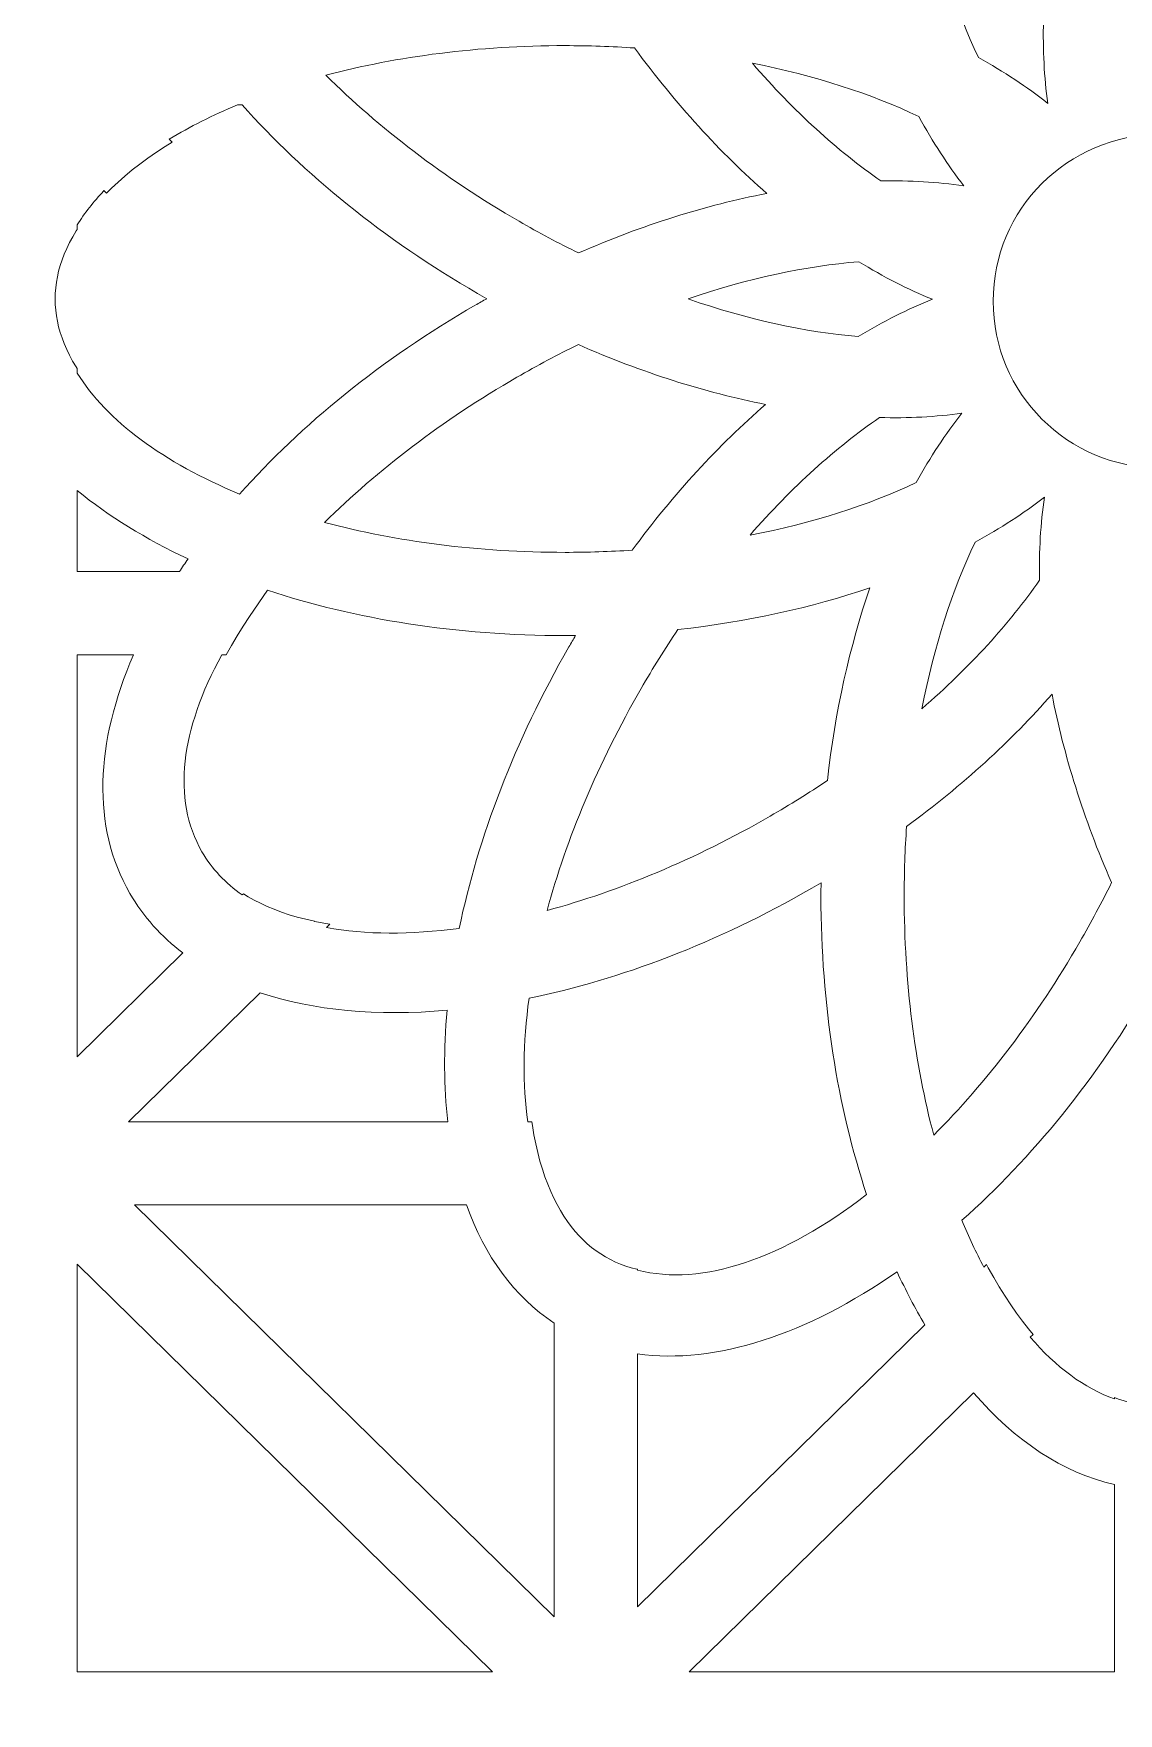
# Model space of a CAD drawing. Header units: centimetres. Extents: x -8.9 to 5.7, y -11.4 to 13.6.
# Drawn here: x -7.339 to -5.725, y 9.296 to 11.794 of the extents above; entities that cross this region are included whole.
import ezdxf

# ---------------------------------------------------------------- set-up
doc = ezdxf.new("R2010")
doc.units = ezdxf.units.CM
doc.header["$MEASUREMENT"] = 0
doc.layers.add('layer 1', color=7, linetype='Continuous')

msp = doc.modelspace()

# ---------------------------------------------------------------- linework, layer by layer
at = {"layer": 'layer 1', "color": 177, "lineweight": 9}
for points, knots in [([(-2.44733, 13.6334), (-2.44733, 13.6334), (-2.44733, 13.37125), (-2.44733, 13.37125), (-2.44733, 13.37125), (-2.44733, 13.37125), (-2.44733, 13.19951), (-2.44733, 13.19951), (-2.44733, 13.19951), (-2.44733, 13.19951), (-2.44733, 11.94322), (-2.44733, 11.94322), (-2.44733, 11.94322), (-2.44733, 11.94322), (-2.44733, 11.77148), (-2.44733, 11.77148), (-2.44733, 11.77148), (-2.44733, 11.77148), (-2.44733, 11.73584), (-2.44733, 11.73584), (-2.44733, 11.73584), (-2.44733, 11.73584), (-2.44733, 11.5641), (-2.44733, 11.5641), (-2.44733, 11.5641), (-2.44733, 11.5641), (-2.44733, 10.30781), (-2.44733, 10.30781), (-2.44733, 10.30781), (-2.44733, 10.30781), (-2.44733, 10.13607), (-2.44733, 10.13607), (-2.44733, 10.13607), (-2.44733, 10.13607), (-2.44733, 10.10043), (-2.44733, 10.10043), (-2.44733, 10.10043), (-2.44733, 10.10043), (-2.44733, 9.92869), (-2.44733, 9.92869), (-2.44733, 9.92869), (-2.44733, 9.92869), (-2.44733, 8.6724), (-2.44733, 8.6724), (-2.44733, 8.6724), (-2.44733, 8.6724), (-2.44733, 8.50066), (-2.44733, 8.50066), (-2.44733, 8.50066), (-2.44733, 8.50066), (-2.44733, 8.46502), (-2.44733, 8.46502), (-2.44733, 8.46502), (-2.44733, 8.46502), (-2.44733, 8.29328), (-2.44733, 8.29328), (-2.44733, 8.29328), (-2.44733, 8.29328), (-2.44733, 7.03699), (-2.44733, 7.03699), (-2.44733, 7.03699), (-2.44733, 7.03699), (-2.44733, 6.86525), (-2.44733, 6.86525), (-2.44733, 6.86525), (-2.44733, 6.86525), (-2.44733, 6.82962), (-2.44733, 6.82962), (-2.44733, 6.82962), (-2.44733, 6.82962), (-2.44733, 6.65787), (-2.44733, 6.65787), (-2.44733, 6.65787), (-2.44733, 6.65787), (-2.44733, 5.40159), (-2.44733, 5.40159), (-2.44733, 5.40159), (-2.44733, 5.40159), (-2.44733, 5.22984), (-2.44733, 5.22984), (-2.44733, 5.22984), (-2.44733, 5.22984), (-2.44733, 5.19421), (-2.44733, 5.19421), (-2.44733, 5.19421), (-2.44733, 5.19421), (-2.44733, 5.02246), (-2.44733, 5.02246), (-2.44733, 5.02246), (-2.44733, 5.02246), (-2.44733, 3.76618), (-2.44733, 3.76618), (-2.44733, 3.76618), (-2.44733, 3.76618), (-2.44733, 3.59443), (-2.44733, 3.59443), (-2.44733, 3.59443), (-2.44733, 3.59443), (-2.44733, 3.5588), (-2.44733, 3.5588), (-2.44733, 3.5588), (-2.44733, 3.5588), (-2.44733, 3.38706), (-2.44733, 3.38706), (-2.44733, 3.38706), (-2.44733, 3.38706), (-2.44733, 2.13077), (-2.44733, 2.13077), (-2.44733, 2.13077), (-2.44733, 2.13077), (-2.44733, 1.95902), (-2.44733, 1.95902), (-2.44733, 1.95902), (-2.44733, 1.95902), (-2.44733, 1.92339), (-2.44733, 1.92339), (-2.44733, 1.92339), (-2.44733, 1.92339), (-2.44733, 1.75165), (-2.44733, 1.75165), (-2.44733, 1.75165), (-2.44733, 1.75165), (-2.44733, 0.49536), (-2.44733, 0.49536), (-2.44733, 0.49536), (-2.44733, 0.49536), (-2.44733, 0.32362), (-2.44733, 0.32362), (-2.44733, 0.32362), (-2.44733, 0.32362), (-2.44733, 0.28798), (-2.44733, 0.28798), (-2.44733, 0.28798), (-2.44733, 0.28798), (-2.44733, 0.11624), (-2.44733, 0.11624), (-2.44733, 0.11624), (-2.44733, 0.11624), (-2.44733, -1.14005), (-2.44733, -1.14005), (-2.44733, -1.14005), (-2.44733, -1.14005), (-2.44733, -1.31179), (-2.44733, -1.31179), (-2.44733, -1.31179), (-2.44733, -1.31179), (-2.44733, -1.34743), (-2.44733, -1.34743), (-2.44733, -1.34743), (-2.44733, -1.34743), (-2.44733, -1.51917), (-2.44733, -1.51917), (-2.44733, -1.51917), (-2.44733, -1.51917), (-2.44733, -2.77546), (-2.44733, -2.77546), (-2.44733, -2.77546), (-2.44733, -2.77546), (-2.44733, -2.9472), (-2.44733, -2.9472), (-2.44733, -2.9472), (-2.44733, -2.9472), (-2.44733, -2.98284), (-2.44733, -2.98284), (-2.44733, -2.98284), (-2.44733, -2.98284), (-2.44733, -3.15458), (-2.44733, -3.15458), (-2.44733, -3.15458), (-2.44733, -3.15458), (-2.44733, -4.41087), (-2.44733, -4.41087), (-2.44733, -4.41087), (-2.44733, -4.41087), (-2.44733, -4.58261), (-2.44733, -4.58261), (-2.44733, -4.58261), (-2.44733, -4.58261), (-2.44733, -4.61824), (-2.44733, -4.61824), (-2.44733, -4.61824), (-2.44733, -4.61824), (-2.44733, -4.78999), (-2.44733, -4.78999), (-2.44733, -4.78999), (-2.44733, -4.78999), (-2.44733, -6.04627), (-2.44733, -6.04627), (-2.44733, -6.04627), (-2.44733, -6.04627), (-2.44733, -6.21802), (-2.44733, -6.21802), (-2.44733, -6.21802), (-2.44733, -6.21802), (-2.44733, -6.25365), (-2.44733, -6.25365), (-2.44733, -6.25365), (-2.44733, -6.25365), (-2.44733, -6.4254), (-2.44733, -6.4254), (-2.44733, -6.4254), (-2.44733, -6.4254), (-2.44733, -7.68168), (-2.44733, -7.68168), (-2.44733, -7.68168), (-2.44733, -7.68168), (-2.44733, -7.85343), (-2.44733, -7.85343), (-2.44733, -7.85343), (-2.44733, -7.85343), (-2.44733, -7.88906), (-2.44733, -7.88906), (-2.44733, -7.88906), (-2.44733, -7.88906), (-2.44733, -8.06081), (-2.44733, -8.06081), (-2.44733, -8.06081), (-2.44733, -8.06081), (-2.44733, -9.31709), (-2.44733, -9.31709), (-2.44733, -9.31709), (-2.44733, -9.31709), (-2.44733, -9.48884), (-2.44733, -9.48884), (-2.44733, -9.48884), (-2.44733, -9.48884), (-2.44733, -9.52447), (-2.44733, -9.52447), (-2.44733, -9.52447), (-2.44733, -9.52447), (-2.44733, -9.69621), (-2.44733, -9.69621), (-2.44733, -9.69621), (-2.44733, -9.69621), (-2.44733, -10.9525), (-2.44733, -10.9525), (-2.44733, -10.9525), (-2.44733, -10.9525), (-2.44733, -11.12424), (-2.44733, -11.12424), (-2.44733, -11.12424), (-2.44733, -11.12424), (-2.44733, -11.37676), (-2.44733, -11.37676), (-2.44733, -11.37676), (-2.44733, -11.37676), (-3.68212, -11.37676), (-3.68212, -11.37676), (-3.68212, -11.37676), (-3.68212, -11.37676), (-3.85722, -11.37676), (-3.85722, -11.37676), (-3.85722, -11.37676), (-3.85722, -11.37676), (-4.16069, -11.37676), (-4.16069, -11.37676), (-4.16069, -11.37676), (-4.16069, -11.37676), (-4.33579, -11.37676), (-4.33579, -11.37676), (-4.33579, -11.37676), (-4.33579, -11.37676), (-5.34947, -11.37676), (-5.34947, -11.37676), (-5.34947, -11.37676), (-5.34947, -11.37676), (-5.52456, -11.37676), (-5.52456, -11.37676), (-5.52456, -11.37676), (-5.52456, -11.37676), (-5.82803, -11.37676), (-5.82803, -11.37676), (-5.82803, -11.37676), (-5.82803, -11.37676), (-6.00313, -11.37676), (-6.00313, -11.37676), (-6.00313, -11.37676), (-6.00313, -11.37676), (-7.01681, -11.37676), (-7.01681, -11.37676), (-7.01681, -11.37676), (-7.01681, -11.37676), (-7.19191, -11.37676), (-7.19191, -11.37676), (-7.19191, -11.37676), (-7.19191, -11.37676), (-7.49538, -11.37676), (-7.49538, -11.37676), (-7.49538, -11.37676), (-7.49538, -11.37676), (-7.67048, -11.37676), (-7.67048, -11.37676), (-7.67048, -11.37676), (-7.67048, -11.37676), (-8.92686, -11.37676), (-8.92686, -11.37676), (-8.92686, -11.37676), (-8.92686, -11.37676), (-8.92686, -11.14541), (-8.92686, -11.14541), (-8.92686, -11.14541), (-8.92686, -11.14541), (-8.92686, -10.97367), (-8.92686, -10.97367), (-8.92686, -10.97367), (-8.92686, -10.97367), (-8.92686, -9.67505), (-8.92686, -9.67505), (-8.92686, -9.67505), (-8.92686, -9.67505), (-8.92686, -9.33826), (-8.92686, -9.33826), (-8.92686, -9.33826), (-8.92686, -9.33826), (-8.92686, -8.03964), (-8.92686, -8.03964), (-8.92686, -8.03964), (-8.92686, -8.03964), (-8.92686, -7.70285), (-8.92686, -7.70285), (-8.92686, -7.70285), (-8.92686, -7.70285), (-8.92686, -6.40423), (-8.92686, -6.40423), (-8.92686, -6.40423), (-8.92686, -6.40423), (-8.92686, -6.06744), (-8.92686, -6.06744), (-8.92686, -6.06744), (-8.92686, -6.06744), (-8.92686, -4.76882), (-8.92686, -4.76882), (-8.92686, -4.76882), (-8.92686, -4.76882), (-8.92686, -4.43203), (-8.92686, -4.43203), (-8.92686, -4.43203), (-8.92686, -4.43203), (-8.92686, -3.13341), (-8.92686, -3.13341), (-8.92686, -3.13341), (-8.92686, -3.13341), (-8.92686, -2.79663), (-8.92686, -2.79663), (-8.92686, -2.79663), (-8.92686, -2.79663), (-8.92686, -1.498), (-8.92686, -1.498), (-8.92686, -1.498), (-8.92686, -1.498), (-8.92686, -1.16122), (-8.92686, -1.16122), (-8.92686, -1.16122), (-8.92686, -1.16122), (-8.92686, 0.13741), (-8.92686, 0.13741), (-8.92686, 0.13741), (-8.92686, 0.13741), (-8.92686, 0.47419), (-8.92686, 0.47419), (-8.92686, 0.47419), (-8.92686, 0.47419), (-8.92686, 1.77282), (-8.92686, 1.77282), (-8.92686, 1.77282), (-8.92686, 1.77282), (-8.92686, 2.1096), (-8.92686, 2.1096), (-8.92686, 2.1096), (-8.92686, 2.1096), (-8.92686, 3.40822), (-8.92686, 3.40822), (-8.92686, 3.40822), (-8.92686, 3.40822), (-8.92686, 3.74501), (-8.92686, 3.74501), (-8.92686, 3.74501), (-8.92686, 3.74501), (-8.92686, 5.04363), (-8.92686, 5.04363), (-8.92686, 5.04363), (-8.92686, 5.04363), (-8.92686, 5.38042), (-8.92686, 5.38042), (-8.92686, 5.38042), (-8.92686, 5.38042), (-8.92686, 6.67904), (-8.92686, 6.67904), (-8.92686, 6.67904), (-8.92686, 6.67904), (-8.92686, 7.01583), (-8.92686, 7.01583), (-8.92686, 7.01583), (-8.92686, 7.01583), (-8.92686, 8.31445), (-8.92686, 8.31445), (-8.92686, 8.31445), (-8.92686, 8.31445), (-8.92686, 8.65124), (-8.92686, 8.65124), (-8.92686, 8.65124), (-8.92686, 8.65124), (-8.92686, 9.94986), (-8.92686, 9.94986), (-8.92686, 9.94986), (-8.92686, 9.94986), (-8.92686, 10.28664), (-8.92686, 10.28664), (-8.92686, 10.28664), (-8.92686, 10.28664), (-8.92686, 11.58527), (-8.92686, 11.58527), (-8.92686, 11.58527), (-8.92686, 11.58527), (-8.92686, 11.92205), (-8.92686, 11.92205), (-8.92686, 11.92205), (-8.92686, 11.92205), (-8.92686, 13.22068), (-8.92686, 13.22068), (-8.92686, 13.22068), (-8.92686, 13.22068), (-8.92686, 13.39242), (-8.92686, 13.39242), (-8.92686, 13.39242), (-8.92686, 13.39242), (-8.92686, 13.6334), (-8.92686, 13.6334), (-8.92686, 13.6334), (-8.92686, 13.6334), (-7.6803, 13.6334), (-7.6803, 13.6334), (-7.6803, 13.6334), (-7.6803, 13.6334), (-7.5052, 13.6334), (-7.5052, 13.6334), (-7.5052, 13.6334), (-7.5052, 13.6334), (-7.18209, 13.6334), (-7.18209, 13.6334), (-7.18209, 13.6334), (-7.18209, 13.6334), (-7.00699, 13.6334), (-7.00699, 13.6334), (-7.00699, 13.6334), (-7.00699, 13.6334), (-6.01295, 13.6334), (-6.01295, 13.6334), (-6.01295, 13.6334), (-6.01295, 13.6334), (-5.83785, 13.6334), (-5.83785, 13.6334), (-5.83785, 13.6334), (-5.83785, 13.6334), (-5.51475, 13.6334), (-5.51475, 13.6334), (-5.51475, 13.6334), (-5.51475, 13.6334), (-5.33965, 13.6334), (-5.33965, 13.6334), (-5.33965, 13.6334), (-5.33965, 13.6334), (-4.34561, 13.6334), (-4.34561, 13.6334), (-4.34561, 13.6334), (-4.34561, 13.6334), (-4.17051, 13.6334), (-4.17051, 13.6334), (-4.17051, 13.6334), (-4.17051, 13.6334), (-3.8474, 13.6334), (-3.8474, 13.6334), (-3.8474, 13.6334), (-3.8474, 13.6334), (-3.6723, 13.6334), (-3.6723, 13.6334), (-3.6723, 13.6334), (-3.6723, 13.6334), (-2.44733, 13.6334), (-2.44733, 13.6334)], [0, 0, 0, 0, 0.0082645, 0.0082645, 0.0082645, 0.0082645, 0.0165289, 0.0165289, 0.0165289, 0.0165289, 0.0247934, 0.0247934, 0.0247934, 0.0247934, 0.0330579, 0.0330579, 0.0330579, 0.0330579, 0.0413223, 0.0413223, 0.0413223, 0.0413223, 0.0495868, 0.0495868, 0.0495868, 0.0495868, 0.0578512, 0.0578512, 0.0578512, 0.0578512, 0.0661157, 0.0661157, 0.0661157, 0.0661157, 0.0743802, 0.0743802, 0.0743802, 0.0743802, 0.0826446, 0.0826446, 0.0826446, 0.0826446, 0.0909091, 0.0909091, 0.0909091, 0.0909091, 0.0991736, 0.0991736, 0.0991736, 0.0991736, 0.107438, 0.107438, 0.107438, 0.107438, 0.1157025, 0.1157025, 0.1157025, 0.1157025, 0.1239669, 0.1239669, 0.1239669, 0.1239669, 0.1322314, 0.1322314, 0.1322314, 0.1322314, 0.1404959, 0.1404959, 0.1404959, 0.1404959, 0.1487603, 0.1487603, 0.1487603, 0.1487603, 0.1570248, 0.1570248, 0.1570248, 0.1570248, 0.1652893, 0.1652893, 0.1652893, 0.1652893, 0.1735537, 0.1735537, 0.1735537, 0.1735537, 0.1818182, 0.1818182, 0.1818182, 0.1818182, 0.1900826, 0.1900826, 0.1900826, 0.1900826, 0.1983471, 0.1983471, 0.1983471, 0.1983471, 0.2066116, 0.2066116, 0.2066116, 0.2066116, 0.214876, 0.214876, 0.214876, 0.214876, 0.2231405, 0.2231405, 0.2231405, 0.2231405, 0.231405, 0.231405, 0.231405, 0.231405, 0.2396694, 0.2396694, 0.2396694, 0.2396694, 0.2479339, 0.2479339, 0.2479339, 0.2479339, 0.2561983, 0.2561983, 0.2561983, 0.2561983, 0.2644628, 0.2644628, 0.2644628, 0.2644628, 0.2727273, 0.2727273, 0.2727273, 0.2727273, 0.2809917, 0.2809917, 0.2809917, 0.2809917, 0.2892562, 0.2892562, 0.2892562, 0.2892562, 0.2975207, 0.2975207, 0.2975207, 0.2975207, 0.3057851, 0.3057851, 0.3057851, 0.3057851, 0.3140496, 0.3140496, 0.3140496, 0.3140496, 0.322314, 0.322314, 0.322314, 0.322314, 0.3305785, 0.3305785, 0.3305785, 0.3305785, 0.338843, 0.338843, 0.338843, 0.338843, 0.3471074, 0.3471074, 0.3471074, 0.3471074, 0.3553719, 0.3553719, 0.3553719, 0.3553719, 0.3636364, 0.3636364, 0.3636364, 0.3636364, 0.3719008, 0.3719008, 0.3719008, 0.3719008, 0.3801653, 0.3801653, 0.3801653, 0.3801653, 0.3884298, 0.3884298, 0.3884298, 0.3884298, 0.3966942, 0.3966942, 0.3966942, 0.3966942, 0.4049587, 0.4049587, 0.4049587, 0.4049587, 0.4132231, 0.4132231, 0.4132231, 0.4132231, 0.4214876, 0.4214876, 0.4214876, 0.4214876, 0.4297521, 0.4297521, 0.4297521, 0.4297521, 0.4380165, 0.4380165, 0.4380165, 0.4380165, 0.446281, 0.446281, 0.446281, 0.446281, 0.4545455, 0.4545455, 0.4545455, 0.4545455, 0.4628099, 0.4628099, 0.4628099, 0.4628099, 0.4710744, 0.4710744, 0.4710744, 0.4710744, 0.4793388, 0.4793388, 0.4793388, 0.4793388, 0.4876033, 0.4876033, 0.4876033, 0.4876033, 0.4958678, 0.4958678, 0.4958678, 0.4958678, 0.5041322, 0.5041322, 0.5041322, 0.5041322, 0.5123967, 0.5123967, 0.5123967, 0.5123967, 0.5206612, 0.5206612, 0.5206612, 0.5206612, 0.5289256, 0.5289256, 0.5289256, 0.5289256, 0.5371901, 0.5371901, 0.5371901, 0.5371901, 0.5454545, 0.5454545, 0.5454545, 0.5454545, 0.553719, 0.553719, 0.553719, 0.553719, 0.5619835, 0.5619835, 0.5619835, 0.5619835, 0.5702479, 0.5702479, 0.5702479, 0.5702479, 0.5785124, 0.5785124, 0.5785124, 0.5785124, 0.5867769, 0.5867769, 0.5867769, 0.5867769, 0.5950413, 0.5950413, 0.5950413, 0.5950413, 0.6033058, 0.6033058, 0.6033058, 0.6033058, 0.6115702, 0.6115702, 0.6115702, 0.6115702, 0.6198347, 0.6198347, 0.6198347, 0.6198347, 0.6280992, 0.6280992, 0.6280992, 0.6280992, 0.6363636, 0.6363636, 0.6363636, 0.6363636, 0.6446281, 0.6446281, 0.6446281, 0.6446281, 0.6528926, 0.6528926, 0.6528926, 0.6528926, 0.661157, 0.661157, 0.661157, 0.661157, 0.6694215, 0.6694215, 0.6694215, 0.6694215, 0.677686, 0.677686, 0.677686, 0.677686, 0.6859504, 0.6859504, 0.6859504, 0.6859504, 0.6942149, 0.6942149, 0.6942149, 0.6942149, 0.7024793, 0.7024793, 0.7024793, 0.7024793, 0.7107438, 0.7107438, 0.7107438, 0.7107438, 0.7190083, 0.7190083, 0.7190083, 0.7190083, 0.7272727, 0.7272727, 0.7272727, 0.7272727, 0.7355372, 0.7355372, 0.7355372, 0.7355372, 0.7438017, 0.7438017, 0.7438017, 0.7438017, 0.7520661, 0.7520661, 0.7520661, 0.7520661, 0.7603306, 0.7603306, 0.7603306, 0.7603306, 0.768595, 0.768595, 0.768595, 0.768595, 0.7768595, 0.7768595, 0.7768595, 0.7768595, 0.785124, 0.785124, 0.785124, 0.785124, 0.7933884, 0.7933884, 0.7933884, 0.7933884, 0.8016529, 0.8016529, 0.8016529, 0.8016529, 0.8099174, 0.8099174, 0.8099174, 0.8099174, 0.8181818, 0.8181818, 0.8181818, 0.8181818, 0.8264463, 0.8264463, 0.8264463, 0.8264463, 0.8347107, 0.8347107, 0.8347107, 0.8347107, 0.8429752, 0.8429752, 0.8429752, 0.8429752, 0.8512397, 0.8512397, 0.8512397, 0.8512397, 0.8595041, 0.8595041, 0.8595041, 0.8595041, 0.8677686, 0.8677686, 0.8677686, 0.8677686, 0.8760331, 0.8760331, 0.8760331, 0.8760331, 0.8842975, 0.8842975, 0.8842975, 0.8842975, 0.892562, 0.892562, 0.892562, 0.892562, 0.9008264, 0.9008264, 0.9008264, 0.9008264, 0.9090909, 0.9090909, 0.9090909, 0.9090909, 0.9173554, 0.9173554, 0.9173554, 0.9173554, 0.9256198, 0.9256198, 0.9256198, 0.9256198, 0.9338843, 0.9338843, 0.9338843, 0.9338843, 0.9421488, 0.9421488, 0.9421488, 0.9421488, 0.9504132, 0.9504132, 0.9504132, 0.9504132, 0.9586777, 0.9586777, 0.9586777, 0.9586777, 0.9669421, 0.9669421, 0.9669421, 0.9669421, 0.9752066, 0.9752066, 0.9752066, 0.9752066, 0.9834711, 0.9834711, 0.9834711, 0.9834711, 1, 1, 1, 1]), ([(-5.93367, 11.75809), (-5.89584, 11.73722), (-5.86127, 11.71446), (-5.83049, 11.69005), (-5.83049, 11.69005), (-5.83584, 11.72873), (-5.83795, 11.76977), (-5.83685, 11.81264), (-5.83685, 11.81264), (-5.88117, 11.87738), (-5.94031, 11.94287), (-6.01171, 12.00518), (-6.01171, 12.00518), (-5.99379, 11.9126), (-5.96708, 11.82886), (-5.93367, 11.75809)], [0, 0, 0, 0, 0.2, 0.2, 0.2, 0.2, 0.4, 0.4, 0.4, 0.4, 0.6, 0.6, 0.6, 0.6, 1, 1, 1, 1]), ([(-6.52842, 11.46758), (-6.43328, 11.50917), (-6.33863, 11.5387), (-6.24838, 11.55611), (-6.24838, 11.55611), (-6.31728, 11.61638), (-6.38391, 11.68912), (-6.44496, 11.7724), (-6.44496, 11.7724), (-6.47879, 11.77469), (-6.51331, 11.77591), (-6.5484, 11.77591), (-6.5484, 11.77591), (-6.6769, 11.77591), (-6.79791, 11.76), (-6.90397, 11.73197), (-6.90397, 11.73197), (-6.8259, 11.65416), (-6.72854, 11.57936), (-6.61659, 11.51473), (-6.61659, 11.51473), (-6.58725, 11.49779), (-6.55781, 11.48208), (-6.52842, 11.46758)], [0, 0, 0, 0, 0.1428571, 0.1428571, 0.1428571, 0.1428571, 0.2857143, 0.2857143, 0.2857143, 0.2857143, 0.4285714, 0.4285714, 0.4285714, 0.4285714, 0.5714286, 0.5714286, 0.5714286, 0.5714286, 0.7142857, 0.7142857, 0.7142857, 0.7142857, 1, 1, 1, 1]), ([(-6.07866, 11.57469), (-6.03546, 11.57553), (-5.99415, 11.5731), (-5.95529, 11.56735), (-5.95529, 11.56735), (-5.97925, 11.59818), (-6.00161, 11.63266), (-6.02209, 11.67034), (-6.02209, 11.67034), (-6.09284, 11.70424), (-6.1768, 11.73139), (-6.26978, 11.74965), (-6.26978, 11.74965), (-6.20798, 11.67844), (-6.14299, 11.61927), (-6.07866, 11.57469)], [0, 0, 0, 0, 0.2, 0.2, 0.2, 0.2, 0.4, 0.4, 0.4, 0.4, 0.6, 0.6, 0.6, 0.6, 1, 1, 1, 1]), ([(-7.02856, 11.68788), (-7.02856, 11.68788), (-7.03551, 11.68788), (-7.03551, 11.68788), (-7.03551, 11.68788), (-7.07248, 11.67247), (-7.10644, 11.65535), (-7.1369, 11.63675), (-7.1369, 11.63675), (-7.1369, 11.63675), (-7.13263, 11.63256), (-7.13263, 11.63256), (-7.13263, 11.63256), (-7.13263, 11.63256), (-7.14314, 11.62599), (-7.14314, 11.62599), (-7.14314, 11.62599), (-7.14314, 11.62599), (-7.15613, 11.6174), (-7.15613, 11.6174), (-7.15613, 11.6174), (-7.15613, 11.6174), (-7.1686, 11.60869), (-7.1686, 11.60869), (-7.1686, 11.60869), (-7.1686, 11.60869), (-7.18054, 11.59989), (-7.18054, 11.59989), (-7.18054, 11.59989), (-7.18054, 11.59989), (-7.19193, 11.59099), (-7.19193, 11.59099), (-7.19193, 11.59099), (-7.19193, 11.59099), (-7.20277, 11.58202), (-7.20277, 11.58202), (-7.20277, 11.58202), (-7.20277, 11.58202), (-7.21306, 11.57299), (-7.21306, 11.57299), (-7.21306, 11.57299), (-7.21306, 11.57299), (-7.22279, 11.56392), (-7.22279, 11.56392), (-7.22279, 11.56392), (-7.22279, 11.56392), (-7.23023, 11.55655), (-7.23023, 11.55655), (-7.23023, 11.55655), (-7.23023, 11.55655), (-7.23404, 11.56028), (-7.23404, 11.56028), (-7.23404, 11.56028), (-7.24968, 11.54389), (-7.26302, 11.52684), (-7.27383, 11.50925), (-7.27383, 11.50925), (-7.27383, 11.50925), (-7.27383, 11.50267), (-7.27383, 11.50267), (-7.27383, 11.50267), (-7.27383, 11.50267), (-7.27514, 11.50065), (-7.27514, 11.50065), (-7.27514, 11.50065), (-7.27514, 11.50065), (-7.28041, 11.49182), (-7.28041, 11.49182), (-7.28041, 11.49182), (-7.28041, 11.49182), (-7.28515, 11.48306), (-7.28515, 11.48306), (-7.28515, 11.48306), (-7.28515, 11.48306), (-7.28938, 11.4744), (-7.28938, 11.4744), (-7.28938, 11.4744), (-7.28938, 11.4744), (-7.2931, 11.46584), (-7.2931, 11.46584), (-7.2931, 11.46584), (-7.2931, 11.46584), (-7.29635, 11.45736), (-7.29635, 11.45736), (-7.29635, 11.45736), (-7.29635, 11.45736), (-7.29913, 11.44896), (-7.29913, 11.44896), (-7.29913, 11.44896), (-7.29913, 11.44896), (-7.30145, 11.44062), (-7.30145, 11.44062), (-7.30145, 11.44062), (-7.30145, 11.44062), (-7.30334, 11.43234), (-7.30334, 11.43234), (-7.30334, 11.43234), (-7.30334, 11.43234), (-7.3048, 11.42408), (-7.3048, 11.42408), (-7.3048, 11.42408), (-7.3048, 11.42408), (-7.30585, 11.41583), (-7.30585, 11.41583), (-7.30585, 11.41583), (-7.30585, 11.41583), (-7.30647, 11.40754), (-7.30647, 11.40754), (-7.30647, 11.40754), (-7.30647, 11.40754), (-7.30668, 11.39919), (-7.30668, 11.39919), (-7.30668, 11.39919), (-7.30668, 11.39919), (-7.30647, 11.39087), (-7.30647, 11.39087), (-7.30647, 11.39087), (-7.30647, 11.39087), (-7.30585, 11.38261), (-7.30585, 11.38261), (-7.30585, 11.38261), (-7.30585, 11.38261), (-7.30482, 11.37438), (-7.30482, 11.37438), (-7.30482, 11.37438), (-7.30482, 11.37438), (-7.30337, 11.36615), (-7.30337, 11.36615), (-7.30337, 11.36615), (-7.30337, 11.36615), (-7.30149, 11.3579), (-7.30149, 11.3579), (-7.30149, 11.3579), (-7.30149, 11.3579), (-7.29918, 11.34959), (-7.29918, 11.34959), (-7.29918, 11.34959), (-7.29918, 11.34959), (-7.29642, 11.34122), (-7.29642, 11.34122), (-7.29642, 11.34122), (-7.29642, 11.34122), (-7.2932, 11.33277), (-7.2932, 11.33277), (-7.2932, 11.33277), (-7.2932, 11.33277), (-7.2895, 11.32424), (-7.2895, 11.32424), (-7.2895, 11.32424), (-7.2895, 11.32424), (-7.2853, 11.31561), (-7.2853, 11.31561), (-7.2853, 11.31561), (-7.2853, 11.31561), (-7.2806, 11.30689), (-7.2806, 11.30689), (-7.2806, 11.30689), (-7.2806, 11.30689), (-7.27537, 11.29809), (-7.27537, 11.29809), (-7.27537, 11.29809), (-7.27537, 11.29809), (-7.27383, 11.29571), (-7.27383, 11.29571), (-7.27383, 11.29571), (-7.27383, 11.29571), (-7.27383, 11.28913), (-7.27383, 11.28913), (-7.27383, 11.28913), (-7.23006, 11.21788), (-7.14491, 11.15559), (-7.03231, 11.10917), (-7.03231, 11.10917), (-6.94098, 11.21178), (-6.82202, 11.30905), (-6.68185, 11.38998), (-6.68185, 11.38998), (-6.67616, 11.39326), (-6.67047, 11.39648), (-6.66477, 11.39967), (-6.66477, 11.39967), (-6.66935, 11.40226), (-6.67392, 11.40486), (-6.67849, 11.4075), (-6.67849, 11.4075), (-6.81847, 11.48832), (-6.93727, 11.58544), (-7.02856, 11.68788)], [0, 0, 0, 0, 0.0208333, 0.0208333, 0.0208333, 0.0208333, 0.0416667, 0.0416667, 0.0416667, 0.0416667, 0.0625, 0.0625, 0.0625, 0.0625, 0.0833333, 0.0833333, 0.0833333, 0.0833333, 0.1041667, 0.1041667, 0.1041667, 0.1041667, 0.125, 0.125, 0.125, 0.125, 0.1458333, 0.1458333, 0.1458333, 0.1458333, 0.1666667, 0.1666667, 0.1666667, 0.1666667, 0.1875, 0.1875, 0.1875, 0.1875, 0.2083333, 0.2083333, 0.2083333, 0.2083333, 0.2291667, 0.2291667, 0.2291667, 0.2291667, 0.25, 0.25, 0.25, 0.25, 0.2708333, 0.2708333, 0.2708333, 0.2708333, 0.2916667, 0.2916667, 0.2916667, 0.2916667, 0.3125, 0.3125, 0.3125, 0.3125, 0.3333333, 0.3333333, 0.3333333, 0.3333333, 0.3541667, 0.3541667, 0.3541667, 0.3541667, 0.375, 0.375, 0.375, 0.375, 0.3958333, 0.3958333, 0.3958333, 0.3958333, 0.4166667, 0.4166667, 0.4166667, 0.4166667, 0.4375, 0.4375, 0.4375, 0.4375, 0.4583333, 0.4583333, 0.4583333, 0.4583333, 0.4791667, 0.4791667, 0.4791667, 0.4791667, 0.5, 0.5, 0.5, 0.5, 0.5208333, 0.5208333, 0.5208333, 0.5208333, 0.5416667, 0.5416667, 0.5416667, 0.5416667, 0.5625, 0.5625, 0.5625, 0.5625, 0.5833333, 0.5833333, 0.5833333, 0.5833333, 0.6041667, 0.6041667, 0.6041667, 0.6041667, 0.625, 0.625, 0.625, 0.625, 0.6458333, 0.6458333, 0.6458333, 0.6458333, 0.6666667, 0.6666667, 0.6666667, 0.6666667, 0.6875, 0.6875, 0.6875, 0.6875, 0.7083333, 0.7083333, 0.7083333, 0.7083333, 0.7291667, 0.7291667, 0.7291667, 0.7291667, 0.75, 0.75, 0.75, 0.75, 0.7708333, 0.7708333, 0.7708333, 0.7708333, 0.7916667, 0.7916667, 0.7916667, 0.7916667, 0.8125, 0.8125, 0.8125, 0.8125, 0.8333333, 0.8333333, 0.8333333, 0.8333333, 0.8541667, 0.8541667, 0.8541667, 0.8541667, 0.875, 0.875, 0.875, 0.875, 0.8958333, 0.8958333, 0.8958333, 0.8958333, 0.9166667, 0.9166667, 0.9166667, 0.9166667, 0.9375, 0.9375, 0.9375, 0.9375, 0.9583333, 0.9583333, 0.9583333, 0.9583333, 1, 1, 1, 1]), ([(-5.41616, 11.39584), (-5.41616, 11.25902), (-5.52712, 11.14806), (-5.66393, 11.14806), (-5.66393, 11.14806), (-5.80075, 11.14806), (-5.91171, 11.25902), (-5.91171, 11.39584), (-5.91171, 11.39584), (-5.91171, 11.53265), (-5.80075, 11.64361), (-5.66393, 11.64361), (-5.66393, 11.64361), (-5.52712, 11.64361), (-5.41616, 11.53265), (-5.41616, 11.39584)], [0, 0, 0, 0, 0.2, 0.2, 0.2, 0.2, 0.4, 0.4, 0.4, 0.4, 0.6, 0.6, 0.6, 0.6, 1, 1, 1, 1]), ([(-6.11252, 11.34337), (-6.07553, 11.36569), (-6.03854, 11.38425), (-6.00201, 11.3987), (-6.00201, 11.3987), (-6.03818, 11.41341), (-6.07478, 11.4321), (-6.11136, 11.45449), (-6.11136, 11.45449), (-6.18958, 11.44847), (-6.27587, 11.43), (-6.36552, 11.39933), (-6.36552, 11.39933), (-6.27639, 11.36856), (-6.19052, 11.34982), (-6.11252, 11.34337)], [0, 0, 0, 0, 0.2, 0.2, 0.2, 0.2, 0.4, 0.4, 0.4, 0.4, 0.6, 0.6, 0.6, 0.6, 1, 1, 1, 1]), ([(-6.44847, 11.02573), (-6.38687, 11.10931), (-6.31967, 11.18222), (-6.25022, 11.24242), (-6.25022, 11.24242), (-6.34002, 11.26017), (-6.43409, 11.28984), (-6.5286, 11.33144), (-6.5286, 11.33144), (-6.55904, 11.31652), (-6.58955, 11.3003), (-6.61994, 11.28276), (-6.61994, 11.28276), (-6.73122, 11.21851), (-6.82807, 11.14423), (-6.9059, 11.06692), (-6.9059, 11.06692), (-6.79939, 11.03857), (-6.67768, 11.02247), (-6.5484, 11.02247), (-6.5484, 11.02247), (-6.51453, 11.02247), (-6.48117, 11.02359), (-6.44847, 11.02573)], [0, 0, 0, 0, 0.1428571, 0.1428571, 0.1428571, 0.1428571, 0.2857143, 0.2857143, 0.2857143, 0.2857143, 0.4285714, 0.4285714, 0.4285714, 0.4285714, 0.5714286, 0.5714286, 0.5714286, 0.5714286, 0.7142857, 0.7142857, 0.7142857, 0.7142857, 1, 1, 1, 1]), ([(-6.02618, 11.12611), (-6.00532, 11.16393), (-5.98256, 11.19851), (-5.95815, 11.22928), (-5.95815, 11.22928), (-5.99682, 11.22394), (-6.03787, 11.22182), (-6.08074, 11.22293), (-6.08074, 11.22293), (-6.14547, 11.1786), (-6.21097, 11.11946), (-6.27327, 11.04807), (-6.27327, 11.04807), (-6.1807, 11.06599), (-6.09696, 11.09269), (-6.02618, 11.12611)], [0, 0, 0, 0, 0.2, 0.2, 0.2, 0.2, 0.4, 0.4, 0.4, 0.4, 0.6, 0.6, 0.6, 0.6, 1, 1, 1, 1]), ([(-7.12192, 10.9938), (-7.1177, 11.00012), (-7.1134, 11.00643), (-7.10897, 11.01274), (-7.10897, 11.01274), (-7.1718, 11.04212), (-7.22733, 11.07634), (-7.27383, 11.11439), (-7.27383, 11.11439), (-7.27383, 11.11439), (-7.27383, 10.9938), (-7.27383, 10.9938), (-7.27383, 10.9938), (-7.27383, 10.9938), (-7.12192, 10.9938), (-7.12192, 10.9938)], [0, 0, 0, 0, 0.2, 0.2, 0.2, 0.2, 0.4, 0.4, 0.4, 0.4, 0.6, 0.6, 0.6, 0.6, 1, 1, 1, 1]), ([(-5.84279, 10.98111), (-5.84363, 11.02431), (-5.8412, 11.06563), (-5.83545, 11.10449), (-5.83545, 11.10449), (-5.86628, 11.08052), (-5.90076, 11.05817), (-5.93844, 11.03769), (-5.93844, 11.03769), (-5.97234, 10.96693), (-5.99949, 10.88297), (-6.01775, 10.78999), (-6.01775, 10.78999), (-5.94654, 10.85179), (-5.88737, 10.91679), (-5.84279, 10.98111)], [0, 0, 0, 0, 0.2, 0.2, 0.2, 0.2, 0.4, 0.4, 0.4, 0.4, 0.6, 0.6, 0.6, 0.6, 1, 1, 1, 1]), ([(-6.99079, 10.96613), (-6.99079, 10.96613), (-7.01762, 10.92704), (-7.01762, 10.92704), (-7.01762, 10.92704), (-7.01762, 10.92704), (-7.02711, 10.91255), (-7.02711, 10.91255), (-7.02711, 10.91255), (-7.02711, 10.91255), (-7.0361, 10.89814), (-7.0361, 10.89814), (-7.0361, 10.89814), (-7.0361, 10.89814), (-7.04459, 10.88383), (-7.04459, 10.88383), (-7.04459, 10.88383), (-7.04459, 10.88383), (-7.05237, 10.86999), (-7.05237, 10.86999), (-7.05237, 10.86999), (-7.05237, 10.86999), (-7.05892, 10.86999), (-7.05892, 10.86999), (-7.05892, 10.86999), (-7.11937, 10.76004), (-7.13361, 10.65582), (-7.08831, 10.57735), (-7.08831, 10.57735), (-7.07361, 10.55189), (-7.05343, 10.53051), (-7.02859, 10.51315), (-7.02859, 10.51315), (-7.02859, 10.51315), (-7.02677, 10.51493), (-7.02677, 10.51493), (-7.02677, 10.51493), (-7.02677, 10.51493), (-7.01953, 10.51047), (-7.01953, 10.51047), (-7.01953, 10.51047), (-7.01953, 10.51047), (-7.01061, 10.50547), (-7.01061, 10.50547), (-7.01061, 10.50547), (-7.01061, 10.50547), (-7.00118, 10.50066), (-7.00118, 10.50066), (-7.00118, 10.50066), (-7.00118, 10.50066), (-6.99124, 10.49607), (-6.99124, 10.49607), (-6.99124, 10.49607), (-6.99124, 10.49607), (-6.9808, 10.4917), (-6.9808, 10.4917), (-6.9808, 10.4917), (-6.9808, 10.4917), (-6.96987, 10.48759), (-6.96987, 10.48759), (-6.96987, 10.48759), (-6.96987, 10.48759), (-6.95843, 10.48373), (-6.95843, 10.48373), (-6.95843, 10.48373), (-6.95843, 10.48373), (-6.9465, 10.48014), (-6.9465, 10.48014), (-6.9465, 10.48014), (-6.9465, 10.48014), (-6.93408, 10.47684), (-6.93408, 10.47684), (-6.93408, 10.47684), (-6.93408, 10.47684), (-6.9212, 10.47384), (-6.9212, 10.47384), (-6.9212, 10.47384), (-6.9212, 10.47384), (-6.92103, 10.47381), (-6.92103, 10.47381), (-6.92103, 10.47381), (-6.92103, 10.47381), (-6.92042, 10.47367), (-6.92042, 10.47367), (-6.92042, 10.47367), (-6.92042, 10.47367), (-6.90707, 10.47098), (-6.90707, 10.47098), (-6.90707, 10.47098), (-6.90707, 10.47098), (-6.89805, 10.46943), (-6.89805, 10.46943), (-6.89805, 10.46943), (-6.89805, 10.46943), (-6.90317, 10.46442), (-6.90317, 10.46442), (-6.90317, 10.46442), (-6.84534, 10.45397), (-6.77837, 10.45369), (-6.70565, 10.46339), (-6.70565, 10.46339), (-6.67785, 10.59791), (-6.62347, 10.74164), (-6.54255, 10.88181), (-6.54255, 10.88181), (-6.53926, 10.88749), (-6.53594, 10.89313), (-6.5326, 10.89874), (-6.5326, 10.89874), (-6.53786, 10.89869), (-6.54313, 10.89866), (-6.5484, 10.89866), (-6.5484, 10.89866), (-6.70963, 10.89866), (-6.86073, 10.92325), (-6.99079, 10.96613)], [0, 0, 0, 0, 0.0333333, 0.0333333, 0.0333333, 0.0333333, 0.0666667, 0.0666667, 0.0666667, 0.0666667, 0.1, 0.1, 0.1, 0.1, 0.1333333, 0.1333333, 0.1333333, 0.1333333, 0.1666667, 0.1666667, 0.1666667, 0.1666667, 0.2, 0.2, 0.2, 0.2, 0.2333333, 0.2333333, 0.2333333, 0.2333333, 0.2666667, 0.2666667, 0.2666667, 0.2666667, 0.3, 0.3, 0.3, 0.3, 0.3333333, 0.3333333, 0.3333333, 0.3333333, 0.3666667, 0.3666667, 0.3666667, 0.3666667, 0.4, 0.4, 0.4, 0.4, 0.4333333, 0.4333333, 0.4333333, 0.4333333, 0.4666667, 0.4666667, 0.4666667, 0.4666667, 0.5, 0.5, 0.5, 0.5, 0.5333333, 0.5333333, 0.5333333, 0.5333333, 0.5666667, 0.5666667, 0.5666667, 0.5666667, 0.6, 0.6, 0.6, 0.6, 0.6333333, 0.6333333, 0.6333333, 0.6333333, 0.6666667, 0.6666667, 0.6666667, 0.6666667, 0.7, 0.7, 0.7, 0.7, 0.7333333, 0.7333333, 0.7333333, 0.7333333, 0.7666667, 0.7666667, 0.7666667, 0.7666667, 0.8, 0.8, 0.8, 0.8, 0.8333333, 0.8333333, 0.8333333, 0.8333333, 0.8666667, 0.8666667, 0.8666667, 0.8666667, 0.9, 0.9, 0.9, 0.9, 0.9333333, 0.9333333, 0.9333333, 0.9333333, 1, 1, 1, 1]), ([(-6.15831, 10.68304), (-6.14676, 10.78623), (-6.12501, 10.88297), (-6.09496, 10.96983), (-6.09496, 10.96983), (-6.18161, 10.9403), (-6.27791, 10.91896), (-6.38056, 10.90774), (-6.38056, 10.90774), (-6.39946, 10.87959), (-6.41777, 10.85029), (-6.43532, 10.8199), (-6.43532, 10.8199), (-6.49957, 10.70862), (-6.5463, 10.59587), (-6.57505, 10.49), (-6.57505, 10.49), (-6.46863, 10.51871), (-6.35518, 10.56562), (-6.24322, 10.63026), (-6.24322, 10.63026), (-6.21389, 10.6472), (-6.18556, 10.66484), (-6.15831, 10.68304)], [0, 0, 0, 0, 0.1428571, 0.1428571, 0.1428571, 0.1428571, 0.2857143, 0.2857143, 0.2857143, 0.2857143, 0.4285714, 0.4285714, 0.4285714, 0.4285714, 0.5714286, 0.5714286, 0.5714286, 0.5714286, 0.7142857, 0.7142857, 0.7142857, 0.7142857, 1, 1, 1, 1]), ([(-7.11667, 10.42675), (-7.14887, 10.45123), (-7.17552, 10.48078), (-7.19553, 10.51544), (-7.19553, 10.51544), (-7.25279, 10.61461), (-7.24682, 10.73991), (-7.1902, 10.86999), (-7.1902, 10.86999), (-7.1902, 10.86999), (-7.27383, 10.86999), (-7.27383, 10.86999), (-7.27383, 10.86999), (-7.27383, 10.86999), (-7.27383, 10.2726), (-7.27383, 10.2726), (-7.27383, 10.2726), (-7.27383, 10.2726), (-7.11667, 10.42675), (-7.11667, 10.42675)], [0, 0, 0, 0, 0.1666667, 0.1666667, 0.1666667, 0.1666667, 0.3333333, 0.3333333, 0.3333333, 0.3333333, 0.5, 0.5, 0.5, 0.5, 0.6666667, 0.6666667, 0.6666667, 0.6666667, 1, 1, 1, 1]), ([(-5.73568, 10.53135), (-5.77727, 10.62649), (-5.8068, 10.72115), (-5.82421, 10.8114), (-5.82421, 10.8114), (-5.88448, 10.7425), (-5.95722, 10.67587), (-6.0405, 10.61482), (-6.0405, 10.61482), (-6.04279, 10.58099), (-6.04401, 10.54646), (-6.04401, 10.51137), (-6.04401, 10.51137), (-6.04401, 10.38288), (-6.0281, 10.26186), (-6.00007, 10.1558), (-6.00007, 10.1558), (-5.92225, 10.23387), (-5.84746, 10.33123), (-5.78283, 10.44318), (-5.78283, 10.44318), (-5.76589, 10.47252), (-5.75017, 10.50196), (-5.73568, 10.53135)], [0, 0, 0, 0, 0.1428571, 0.1428571, 0.1428571, 0.1428571, 0.2857143, 0.2857143, 0.2857143, 0.2857143, 0.4285714, 0.4285714, 0.4285714, 0.4285714, 0.5714286, 0.5714286, 0.5714286, 0.5714286, 0.7142857, 0.7142857, 0.7142857, 0.7142857, 1, 1, 1, 1]), ([(-6.60376, 10.17591), (-6.60376, 10.17591), (-6.59775, 10.17591), (-6.59775, 10.17591), (-6.59775, 10.17591), (-6.59775, 10.17591), (-6.59694, 10.17013), (-6.59694, 10.17013), (-6.59694, 10.17013), (-6.59694, 10.17013), (-6.59459, 10.15625), (-6.59459, 10.15625), (-6.59459, 10.15625), (-6.59459, 10.15625), (-6.59192, 10.14283), (-6.59192, 10.14283), (-6.59192, 10.14283), (-6.59192, 10.14283), (-6.58893, 10.12987), (-6.58893, 10.12987), (-6.58893, 10.12987), (-6.58893, 10.12987), (-6.58564, 10.11738), (-6.58564, 10.11738), (-6.58564, 10.11738), (-6.58564, 10.11738), (-6.58205, 10.10538), (-6.58205, 10.10538), (-6.58205, 10.10538), (-6.58205, 10.10538), (-6.5782, 10.09387), (-6.5782, 10.09387), (-6.5782, 10.09387), (-6.5782, 10.09387), (-6.57408, 10.08287), (-6.57408, 10.08287), (-6.57408, 10.08287), (-6.57408, 10.08287), (-6.56971, 10.07236), (-6.56971, 10.07236), (-6.56971, 10.07236), (-6.56971, 10.07236), (-6.56512, 10.06237), (-6.56512, 10.06237), (-6.56512, 10.06237), (-6.56512, 10.06237), (-6.56031, 10.05289), (-6.56031, 10.05289), (-6.56031, 10.05289), (-6.56031, 10.05289), (-6.55529, 10.04392), (-6.55529, 10.04392), (-6.55529, 10.04392), (-6.55529, 10.04392), (-6.55009, 10.03544), (-6.55009, 10.03544), (-6.55009, 10.03544), (-6.55009, 10.03544), (-6.5447, 10.02745), (-6.5447, 10.02745), (-6.5447, 10.02745), (-6.5447, 10.02745), (-6.53914, 10.01993), (-6.53914, 10.01993), (-6.53914, 10.01993), (-6.53914, 10.01993), (-6.53342, 10.01288), (-6.53342, 10.01288), (-6.53342, 10.01288), (-6.53342, 10.01288), (-6.52754, 10.00628), (-6.52754, 10.00628), (-6.52754, 10.00628), (-6.52754, 10.00628), (-6.52148, 10.0001), (-6.52148, 10.0001), (-6.52148, 10.0001), (-6.52148, 10.0001), (-6.51525, 9.99432), (-6.51525, 9.99432), (-6.51525, 9.99432), (-6.51525, 9.99432), (-6.50883, 9.98893), (-6.50883, 9.98893), (-6.50883, 9.98893), (-6.50883, 9.98893), (-6.5022, 9.9839), (-6.5022, 9.9839), (-6.5022, 9.9839), (-6.5022, 9.9839), (-6.49534, 9.97921), (-6.49534, 9.97921), (-6.49534, 9.97921), (-6.49534, 9.97921), (-6.48821, 9.97485), (-6.48821, 9.97485), (-6.48821, 9.97485), (-6.48821, 9.97485), (-6.4809, 9.97087), (-6.4809, 9.97087), (-6.4809, 9.97087), (-6.4809, 9.97087), (-6.47344, 9.96728), (-6.47344, 9.96728), (-6.47344, 9.96728), (-6.47344, 9.96728), (-6.4658, 9.96406), (-6.4658, 9.96406), (-6.4658, 9.96406), (-6.4658, 9.96406), (-6.45795, 9.96121), (-6.45795, 9.96121), (-6.45795, 9.96121), (-6.45795, 9.96121), (-6.44986, 9.9587), (-6.44986, 9.9587), (-6.44986, 9.9587), (-6.44986, 9.9587), (-6.44151, 9.95655), (-6.44151, 9.95655), (-6.44151, 9.95655), (-6.44151, 9.95655), (-6.44101, 9.95645), (-6.44101, 9.95645), (-6.44101, 9.95645), (-6.44101, 9.95645), (-6.44073, 9.95638), (-6.44073, 9.95638), (-6.44073, 9.95638), (-6.44073, 9.95638), (-6.44058, 9.95635), (-6.44058, 9.95635), (-6.44058, 9.95635), (-6.44058, 9.95635), (-6.44058, 9.9553), (-6.44058, 9.9553), (-6.44058, 9.9553), (-6.34457, 9.93003), (-6.22221, 9.97325), (-6.09986, 10.06746), (-6.09986, 10.06746), (-6.14305, 10.19786), (-6.16782, 10.34952), (-6.16782, 10.51137), (-6.16782, 10.51137), (-6.16782, 10.51793), (-6.16776, 10.52447), (-6.16768, 10.531), (-6.16768, 10.531), (-6.1722, 10.52833), (-6.17675, 10.52567), (-6.18132, 10.52304), (-6.18132, 10.52304), (-6.32225, 10.44167), (-6.46677, 10.38715), (-6.60193, 10.35949), (-6.60193, 10.35949), (-6.61101, 10.29259), (-6.61166, 10.23053), (-6.60376, 10.17591)], [0, 0, 0, 0, 0.0243902, 0.0243902, 0.0243902, 0.0243902, 0.0487805, 0.0487805, 0.0487805, 0.0487805, 0.0731707, 0.0731707, 0.0731707, 0.0731707, 0.097561, 0.097561, 0.097561, 0.097561, 0.1219512, 0.1219512, 0.1219512, 0.1219512, 0.1463415, 0.1463415, 0.1463415, 0.1463415, 0.1707317, 0.1707317, 0.1707317, 0.1707317, 0.195122, 0.195122, 0.195122, 0.195122, 0.2195122, 0.2195122, 0.2195122, 0.2195122, 0.2439024, 0.2439024, 0.2439024, 0.2439024, 0.2682927, 0.2682927, 0.2682927, 0.2682927, 0.2926829, 0.2926829, 0.2926829, 0.2926829, 0.3170732, 0.3170732, 0.3170732, 0.3170732, 0.3414634, 0.3414634, 0.3414634, 0.3414634, 0.3658537, 0.3658537, 0.3658537, 0.3658537, 0.3902439, 0.3902439, 0.3902439, 0.3902439, 0.4146341, 0.4146341, 0.4146341, 0.4146341, 0.4390244, 0.4390244, 0.4390244, 0.4390244, 0.4634146, 0.4634146, 0.4634146, 0.4634146, 0.4878049, 0.4878049, 0.4878049, 0.4878049, 0.5121951, 0.5121951, 0.5121951, 0.5121951, 0.5365854, 0.5365854, 0.5365854, 0.5365854, 0.5609756, 0.5609756, 0.5609756, 0.5609756, 0.5853659, 0.5853659, 0.5853659, 0.5853659, 0.6097561, 0.6097561, 0.6097561, 0.6097561, 0.6341463, 0.6341463, 0.6341463, 0.6341463, 0.6585366, 0.6585366, 0.6585366, 0.6585366, 0.6829268, 0.6829268, 0.6829268, 0.6829268, 0.7073171, 0.7073171, 0.7073171, 0.7073171, 0.7317073, 0.7317073, 0.7317073, 0.7317073, 0.7560976, 0.7560976, 0.7560976, 0.7560976, 0.7804878, 0.7804878, 0.7804878, 0.7804878, 0.804878, 0.804878, 0.804878, 0.804878, 0.8292683, 0.8292683, 0.8292683, 0.8292683, 0.8536585, 0.8536585, 0.8536585, 0.8536585, 0.8780488, 0.8780488, 0.8780488, 0.8780488, 0.902439, 0.902439, 0.902439, 0.902439, 0.9268293, 0.9268293, 0.9268293, 0.9268293, 0.9512195, 0.9512195, 0.9512195, 0.9512195, 1, 1, 1, 1]), ([(-5.92564, 9.95956), (-5.92564, 9.95956), (-5.9216, 9.96352), (-5.9216, 9.96352), (-5.9216, 9.96352), (-5.9216, 9.96352), (-5.919, 9.95866), (-5.919, 9.95866), (-5.919, 9.95866), (-5.919, 9.95866), (-5.91085, 9.94415), (-5.91085, 9.94415), (-5.91085, 9.94415), (-5.91085, 9.94415), (-5.90254, 9.93014), (-5.90254, 9.93014), (-5.90254, 9.93014), (-5.90254, 9.93014), (-5.89409, 9.91663), (-5.89409, 9.91663), (-5.89409, 9.91663), (-5.89409, 9.91663), (-5.8855, 9.90364), (-5.8855, 9.90364), (-5.8855, 9.90364), (-5.8855, 9.90364), (-5.87679, 9.89117), (-5.87679, 9.89117), (-5.87679, 9.89117), (-5.87679, 9.89117), (-5.86799, 9.87924), (-5.86799, 9.87924), (-5.86799, 9.87924), (-5.86799, 9.87924), (-5.85909, 9.86784), (-5.85909, 9.86784), (-5.85909, 9.86784), (-5.85909, 9.86784), (-5.85235, 9.8597), (-5.85235, 9.8597), (-5.85235, 9.8597), (-5.85235, 9.8597), (-5.85654, 9.85559), (-5.85654, 9.85559), (-5.85654, 9.85559), (-5.81847, 9.81098), (-5.77618, 9.7794), (-5.73115, 9.76392), (-5.73115, 9.76392), (-5.73115, 9.76392), (-5.73115, 9.7656), (-5.73115, 9.7656), (-5.73115, 9.7656), (-5.73115, 9.7656), (-5.72546, 9.76342), (-5.72546, 9.76342), (-5.72546, 9.76342), (-5.72546, 9.76342), (-5.71706, 9.76065), (-5.71706, 9.76065), (-5.71706, 9.76065), (-5.71706, 9.76065), (-5.70872, 9.75832), (-5.70872, 9.75832), (-5.70872, 9.75832), (-5.70872, 9.75832), (-5.70043, 9.75643), (-5.70043, 9.75643), (-5.70043, 9.75643), (-5.70043, 9.75643), (-5.7004, 9.75642), (-5.7004, 9.75642), (-5.7004, 9.75642), (-5.7004, 9.75642), (-5.69965, 9.75625), (-5.69965, 9.75625), (-5.69965, 9.75625), (-5.69965, 9.75625), (-5.6914, 9.75479), (-5.6914, 9.75479), (-5.6914, 9.75479), (-5.6914, 9.75479), (-5.68314, 9.75375), (-5.68314, 9.75375), (-5.68314, 9.75375), (-5.68314, 9.75375), (-5.67779, 9.75334), (-5.67779, 9.75334), (-5.67779, 9.75334), (-5.6743, 9.75315), (-5.6708, 9.75305), (-5.66729, 9.75305), (-5.66729, 9.75305), (-5.66004, 9.75305), (-5.65283, 9.75346), (-5.64568, 9.75428), (-5.64568, 9.75428), (-5.64568, 9.75428), (-5.64459, 9.75442), (-5.64459, 9.75442), (-5.64459, 9.75442), (-5.64356, 9.75454), (-5.64254, 9.75467), (-5.64151, 9.75481), (-5.64151, 9.75481), (-5.64151, 9.75481), (-5.63347, 9.75623), (-5.63347, 9.75623), (-5.63347, 9.75623), (-5.63347, 9.75623), (-5.62522, 9.75811), (-5.62522, 9.75811), (-5.62522, 9.75811), (-5.62522, 9.75811), (-5.61691, 9.76042), (-5.61691, 9.76042), (-5.61691, 9.76042), (-5.61691, 9.76042), (-5.60853, 9.76318), (-5.60853, 9.76318), (-5.60853, 9.76318), (-5.60853, 9.76318), (-5.60734, 9.76363), (-5.60734, 9.76363), (-5.60734, 9.76363), (-5.60734, 9.76363), (-5.60734, 9.76262), (-5.60734, 9.76262), (-5.60734, 9.76262), (-5.56413, 9.77653), (-5.52337, 9.80525), (-5.48638, 9.8461), (-5.48638, 9.8461), (-5.48638, 9.8461), (-5.48998, 9.84963), (-5.48998, 9.84963), (-5.48998, 9.84963), (-5.48998, 9.84963), (-5.48432, 9.85605), (-5.48432, 9.85605), (-5.48432, 9.85605), (-5.48432, 9.85605), (-5.47537, 9.86682), (-5.47537, 9.86682), (-5.47537, 9.86682), (-5.47537, 9.86682), (-5.4665, 9.87814), (-5.4665, 9.87814), (-5.4665, 9.87814), (-5.4665, 9.87814), (-5.45771, 9.88998), (-5.45771, 9.88998), (-5.45771, 9.88998), (-5.45771, 9.88998), (-5.44903, 9.90236), (-5.44903, 9.90236), (-5.44903, 9.90236), (-5.44903, 9.90236), (-5.44046, 9.91526), (-5.44046, 9.91526), (-5.44046, 9.91526), (-5.44046, 9.91526), (-5.43202, 9.92868), (-5.43202, 9.92868), (-5.43202, 9.92868), (-5.43202, 9.92868), (-5.42372, 9.9426), (-5.42372, 9.9426), (-5.42372, 9.9426), (-5.42372, 9.9426), (-5.41871, 9.95147), (-5.41871, 9.95147), (-5.41871, 9.95147), (-5.41871, 9.95147), (-5.41517, 9.94799), (-5.41517, 9.94799), (-5.41517, 9.94799), (-5.4016, 9.97261), (-5.38893, 9.99916), (-5.37727, 10.02746), (-5.37727, 10.02746), (-5.47987, 10.1188), (-5.57715, 10.23776), (-5.65808, 10.37792), (-5.65808, 10.37792), (-5.66136, 10.38361), (-5.66458, 10.38931), (-5.66777, 10.395), (-5.66777, 10.395), (-5.67036, 10.39043), (-5.67296, 10.38585), (-5.6756, 10.38128), (-5.6756, 10.38128), (-5.75697, 10.24035), (-5.85487, 10.12087), (-5.95809, 10.02933), (-5.95809, 10.02933), (-5.94801, 10.00472), (-5.93716, 9.98142), (-5.92564, 9.95956)], [0, 0, 0, 0, 0.0196078, 0.0196078, 0.0196078, 0.0196078, 0.0392157, 0.0392157, 0.0392157, 0.0392157, 0.0588235, 0.0588235, 0.0588235, 0.0588235, 0.0784314, 0.0784314, 0.0784314, 0.0784314, 0.0980392, 0.0980392, 0.0980392, 0.0980392, 0.1176471, 0.1176471, 0.1176471, 0.1176471, 0.1372549, 0.1372549, 0.1372549, 0.1372549, 0.1568627, 0.1568627, 0.1568627, 0.1568627, 0.1764706, 0.1764706, 0.1764706, 0.1764706, 0.1960784, 0.1960784, 0.1960784, 0.1960784, 0.2156863, 0.2156863, 0.2156863, 0.2156863, 0.2352941, 0.2352941, 0.2352941, 0.2352941, 0.254902, 0.254902, 0.254902, 0.254902, 0.2745098, 0.2745098, 0.2745098, 0.2745098, 0.2941176, 0.2941176, 0.2941176, 0.2941176, 0.3137255, 0.3137255, 0.3137255, 0.3137255, 0.3333333, 0.3333333, 0.3333333, 0.3333333, 0.3529412, 0.3529412, 0.3529412, 0.3529412, 0.372549, 0.372549, 0.372549, 0.372549, 0.3921569, 0.3921569, 0.3921569, 0.3921569, 0.4117647, 0.4117647, 0.4117647, 0.4117647, 0.4313725, 0.4313725, 0.4313725, 0.4313725, 0.4509804, 0.4509804, 0.4509804, 0.4509804, 0.4705882, 0.4705882, 0.4705882, 0.4705882, 0.4901961, 0.4901961, 0.4901961, 0.4901961, 0.5098039, 0.5098039, 0.5098039, 0.5098039, 0.5294118, 0.5294118, 0.5294118, 0.5294118, 0.5490196, 0.5490196, 0.5490196, 0.5490196, 0.5686275, 0.5686275, 0.5686275, 0.5686275, 0.5882353, 0.5882353, 0.5882353, 0.5882353, 0.6078431, 0.6078431, 0.6078431, 0.6078431, 0.627451, 0.627451, 0.627451, 0.627451, 0.6470588, 0.6470588, 0.6470588, 0.6470588, 0.6666667, 0.6666667, 0.6666667, 0.6666667, 0.6862745, 0.6862745, 0.6862745, 0.6862745, 0.7058824, 0.7058824, 0.7058824, 0.7058824, 0.7254902, 0.7254902, 0.7254902, 0.7254902, 0.745098, 0.745098, 0.745098, 0.745098, 0.7647059, 0.7647059, 0.7647059, 0.7647059, 0.7843137, 0.7843137, 0.7843137, 0.7843137, 0.8039216, 0.8039216, 0.8039216, 0.8039216, 0.8235294, 0.8235294, 0.8235294, 0.8235294, 0.8431373, 0.8431373, 0.8431373, 0.8431373, 0.8627451, 0.8627451, 0.8627451, 0.8627451, 0.8823529, 0.8823529, 0.8823529, 0.8823529, 0.9019608, 0.9019608, 0.9019608, 0.9019608, 0.9215686, 0.9215686, 0.9215686, 0.9215686, 0.9411765, 0.9411765, 0.9411765, 0.9411765, 0.9607843, 0.9607843, 0.9607843, 0.9607843, 1, 1, 1, 1]), ([(-6.72263, 10.17591), (-6.7286, 10.22756), (-6.729, 10.28317), (-6.72382, 10.34154), (-6.72382, 10.34154), (-6.82756, 10.33258), (-6.92252, 10.34126), (-7.00183, 10.36765), (-7.00183, 10.36765), (-7.00183, 10.36765), (-7.19731, 10.17591), (-7.19731, 10.17591), (-7.19731, 10.17591), (-7.19731, 10.17591), (-6.72263, 10.17591), (-6.72263, 10.17591)], [0, 0, 0, 0, 0.2, 0.2, 0.2, 0.2, 0.4, 0.4, 0.4, 0.4, 0.6, 0.6, 0.6, 0.6, 1, 1, 1, 1]), ([(-6.5644, 9.87641), (-6.62446, 9.9159), (-6.66791, 9.97653), (-6.69477, 10.0521), (-6.69477, 10.0521), (-6.69477, 10.0521), (-7.18865, 10.0521), (-7.18865, 10.0521), (-7.18865, 10.0521), (-7.18865, 10.0521), (-6.5644, 9.4398), (-6.5644, 9.4398), (-6.5644, 9.4398), (-6.5644, 9.4398), (-6.5644, 9.87641), (-6.5644, 9.87641)], [0, 0, 0, 0, 0.2, 0.2, 0.2, 0.2, 0.4, 0.4, 0.4, 0.4, 0.6, 0.6, 0.6, 0.6, 1, 1, 1, 1]), ([(-7.27383, 9.9639), (-7.27383, 9.9639), (-7.27383, 9.35802), (-7.27383, 9.35802), (-7.27383, 9.35802), (-7.27383, 9.35802), (-6.65611, 9.35802), (-6.65611, 9.35802), (-6.65611, 9.35802), (-6.65611, 9.35802), (-7.27383, 9.9639), (-7.27383, 9.9639)], [0, 0, 0, 0, 0.25, 0.25, 0.25, 0.25, 0.5, 0.5, 0.5, 0.5, 1, 1, 1, 1]), ([(-6.01312, 9.87376), (-6.02786, 9.8986), (-6.04174, 9.92502), (-6.05468, 9.95285), (-6.05468, 9.95285), (-6.18784, 9.85982), (-6.32399, 9.81465), (-6.44058, 9.8306), (-6.44058, 9.8306), (-6.44058, 9.8306), (-6.44058, 9.45448), (-6.44058, 9.45448), (-6.44058, 9.45448), (-6.44058, 9.45448), (-6.01312, 9.87376), (-6.01312, 9.87376)], [0, 0, 0, 0, 0.2, 0.2, 0.2, 0.2, 0.4, 0.4, 0.4, 0.4, 0.6, 0.6, 0.6, 0.6, 1, 1, 1, 1]), ([(-5.73115, 9.63637), (-5.80787, 9.6536), (-5.87917, 9.70146), (-5.94098, 9.77277), (-5.94098, 9.77277), (-5.94098, 9.77277), (-6.36383, 9.35802), (-6.36383, 9.35802), (-6.36383, 9.35802), (-6.36383, 9.35802), (-5.73115, 9.35802), (-5.73115, 9.35802), (-5.73115, 9.35802), (-5.73115, 9.35802), (-5.73115, 9.63637), (-5.73115, 9.63637)], [0, 0, 0, 0, 0.2, 0.2, 0.2, 0.2, 0.4, 0.4, 0.4, 0.4, 0.6, 0.6, 0.6, 0.6, 1, 1, 1, 1])]:
    msp.add_open_spline(points, degree=3, knots=knots, dxfattribs=at)

doc.saveas('drawing.dxf')
